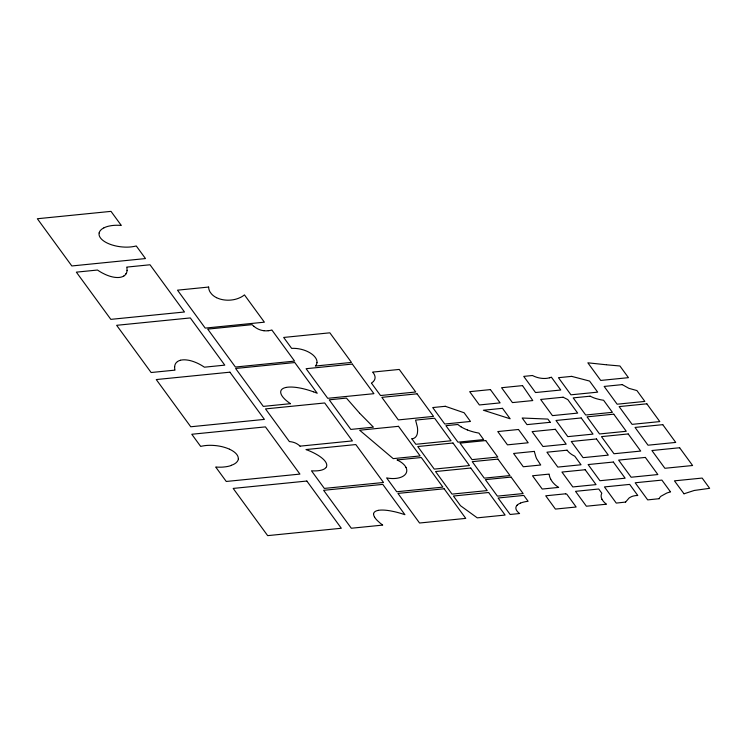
<?xml version="1.0" encoding="UTF-8"?>
<svg xmlns="http://www.w3.org/2000/svg" width="747" height="747" viewBox="0 0 747 747"><rect width="100%" height="100%" fill="white"/><g stroke="black" fill="none" stroke-linecap="round" stroke-linejoin="round"><path stroke-width="1.12" d="M127.055 270.395L127.009 268.817A35.408 19.235 13.3 0 0 126.701 267.109L150.016 264.774L184.49 311.985L110.827 319.361L76.353 272.151L97.502 270.031A38.62 20.972 13.3 0 0 102.236 272.944L104.617 274.14A23.932 12.998 13.3 0 0 110.089 276.287L111.462 276.661A15.622 8.478 13.3 0 0 114.599 277.296L114.973 277.342A13.539 7.358 13.3 0 0 115.243 277.37L115.99 277.445A12.055 6.546 13.3 0 0 118.838 277.473L119.52 277.408A12.26 6.658 13.3 0 0 123.769 276.026M174.649 366.749L174.677 368.318A33.634 18.273 13.3 0 0 175.013 370.129L151.127 372.52L116.644 325.309L190.308 317.933L224.782 365.143L204.417 367.188L202.297 365.825A33.391 18.133 13.3 0 0 197.068 363.033L196.405 362.753A26.761 14.529 13.3 0 0 195.901 362.538L194.537 361.987A19.721 10.71 13.3 0 0 188.795 360.287L187.488 360.082A12.447 6.76 13.3 0 0 180.372 360.259M238.265 458.798L238.265 458.163A15.332 8.329 13.3 0 0 237.649 455.885L237.275 455.222A15.089 8.198 13.3 0 0 235.361 452.953L234.661 452.337A17.396 9.45 13.3 0 0 230.636 449.769L229.525 449.227M99.155 232.952L99.043 234.287A15.622 8.488 13.3 0 0 99.64 236.556L100.023 237.257A15.463 8.404 13.3 0 0 102.703 240.226L103.525 240.851A17.788 9.664 13.3 0 0 106.494 242.682L107.605 243.223A21.467 11.663 13.3 0 0 112.48 245.081L114.674 245.688A27.191 14.772 13.3 0 0 122.377 246.958L124.73 247.108A30.02 16.303 13.3 0 0 132.135 246.771L134.058 246.454A28.143 15.285 13.3 0 0 136.253 245.931L145.488 258.574L71.824 265.96L37.35 218.74L111.004 211.364L121.285 225.435A28.834 15.659 13.3 0 0 118.801 225.277L116.495 225.258A29.273 15.902 13.3 0 0 111.564 225.631L109.51 225.986A27.023 14.679 13.3 0 0 105.448 227.163L103.936 227.844M126.14 273.645L126.514 272.898A25.015 13.586 13.3 0 0 127.046 270.395M126.168 273.607L126.196 273.561A16.527 8.983 13.3 0 1 124.319 275.69L123.834 276.007M517.148 505.196L516.765 505.626A13.063 7.096 13.3 0 0 516 507.054L515.925 507.437A11.522 6.256 13.3 0 0 516.289 509.799L516.569 510.322A13.297 7.218 13.3 0 0 517.848 511.975L518.39 512.507A16.257 8.833 13.3 0 0 519.613 513.525L510.136 514.478L498.1 497.997L523.815 495.42L528.101 501.284L526.43 501.517A30.113 16.359 13.3 0 0 521.789 502.61L520.5 503.095M177.469 361.604L178.057 361.231A13.465 7.311 13.3 0 1 178.29 361.1A12.484 6.779 13.3 0 1 180.4 360.287M231.495 465.39L229.731 465.96A28.928 15.715 13.3 0 1 225.249 466.847L223.222 467.062A30.496 16.565 13.3 0 1 220.664 467.183L218.357 467.164A30.169 16.387 13.3 0 1 215.706 467.015L226.257 481.47L299.921 474.093L265.437 426.882L191.783 434.259L200.663 446.426A29.292 15.911 13.3 0 1 202.895 445.94L204.986 445.623A31.271 16.985 13.3 0 1 212.316 445.352L214.678 445.511A28.143 15.285 13.3 0 1 222.41 446.771L224.763 447.434A21.859 11.877 13.3 0 1 229.534 449.227M286.064 387.45L286.941 387.291A17.498 9.506 13.3 0 1 289.836 387.058L291.535 387.049A29.871 16.229 13.3 0 1 299.183 387.898L301.461 388.328A49.535 26.911 13.3 0 1 313.432 391.811M378.234 510.378L377.496 510.537A9.506 5.164 13.3 0 0 373.547 514.188M268.266 330.734L269.406 330.566A18.61 10.103 13.3 0 0 271.852 329.969L294.589 361.109L235.417 367.038L207.713 329.11L252.112 324.656A22.83 12.4 13.3 0 0 252.916 325.477L253.803 326.29M208.628 287.053L177.506 290.172L205.201 328.101L264.382 322.181L244.446 294.888A36.622 19.889 13.3 0 1 240.683 297.325L238.554 298.268A29.366 15.948 13.3 0 1 233.185 299.762L231.71 299.967A21.467 11.663 13.3 0 1 227.051 300.182L225.501 300.07A14.893 8.086 13.3 0 1 220.421 299.155A13.325 7.237 13.3 0 1 217.302 298.016L216.565 297.67M290.452 403.679L263.308 406.396L235.613 368.467L294.785 362.538L317.214 393.249L313.451 391.792M300.051 446.146L352.388 440.907L324.693 402.969L265.512 408.898L289.388 441.589A11.364 6.172 13.3 0 1 291.769 441.916L292.497 442.075A9.935 5.397 13.3 0 1 294.804 442.794L295.476 443.064A12.41 6.742 13.3 0 1 300.014 446.155M606.517 364.797L587.852 362.809L600.728 380.438L628.442 377.665L619.917 365.983L607.022 364.844M467.351 429.927L465.661 429.217A24.259 13.175 13.3 0 1 460.983 426.789M460.992 426.78L459.872 426.042A18.731 10.178 13.3 0 1 457.892 424.483L445.894 425.678L457.939 442.168L483.654 439.591L478.92 433.101L476.128 432.56A32.009 17.386 13.3 0 1 467.351 429.936M359.737 413.315L373.425 427.153L350.829 429.422L329.212 399.813L346.421 398.086L359.531 413.091M411.849 438.806L415.855 444.288L451.057 440.767L434.586 418.199L415.584 420.103L417.34 426.985A71.497 38.835 13.3 0 1 417.629 430.543L417.442 432.896A31.57 17.144 13.3 0 1 416.658 435.51L416.49 435.79A15.771 8.562 13.3 0 1 415.015 437.583L414.734 437.77A7.918 4.295 13.3 0 1 411.877 438.834M374.639 517.251L374.182 516.401A14.146 7.685 13.3 0 1 373.64 514.711L373.612 514.207M602.035 499.351L602.017 499.304A19.329 10.495 13.3 0 0 604.183 502.217L604.883 502.899A19.329 10.495 13.3 0 0 606.471 504.206L586.386 506.223L575.517 491.339L598.739 489.005L601.821 493.225A18.759 10.187 13.3 0 0 601.718 498.669L602.063 499.388M550.735 479.238L549.997 477.613A33.951 18.442 13.3 0 1 549.194 474.102L532.518 475.774L542.219 489.052L558.653 487.408A22.896 12.438 13.3 0 1 554.638 484.317L553.144 482.758A30.076 16.341 13.3 0 1 550.735 479.238M405.985 467.445L406.359 468.313A18.591 10.094 13.3 0 1 406.751 471.086L406.629 471.852A19.189 10.421 13.3 0 1 403.091 476.222L402.231 476.698A19.515 10.598 13.3 0 1 394.276 478.519L392.866 478.547A19.151 10.402 13.3 0 1 388.095 478.155L386.61 477.893L396.722 491.75L442.915 487.119L421.299 457.519L397.021 459.947A18.358 9.972 13.3 0 1 398.478 460.656L399.701 461.338A18.161 9.87 13.3 0 1 403.109 463.812L403.968 464.643A18.358 9.972 13.3 0 1 406.051 467.501M517.12 505.177A18.442 10.019 13.3 0 1 520.519 503.114M374.602 517.251A27.032 14.688 13.3 0 0 378.29 521.425L380.167 523.124A51.879 28.181 13.3 0 0 382.725 525.094L351.314 528.241L323.619 490.303L382.791 484.383L404.911 514.674L401.092 513.46A57.342 31.15 13.3 0 0 394.612 511.732L391.083 511.004A30.571 16.602 13.3 0 0 383.93 510.098L382.408 510.061A15.93 8.656 13.3 0 0 378.225 510.36M326.178 467.379A13.353 7.255 13.3 0 0 326.224 463.084L326.019 462.617A19.655 10.673 13.3 0 0 323.638 459.564L322.76 458.733A30.562 16.602 13.3 0 0 317.699 455.082L315.281 453.69A45.044 24.464 13.3 0 0 305.99 449.554L355.815 444.558L383.519 482.487L324.338 488.417L311.48 470.806A26.836 14.576 13.3 0 0 317.961 470.75L319.371 470.545A17.853 9.702 13.3 0 0 322.34 469.854L322.499 469.788A13.735 7.461 13.3 0 0 325.832 467.771M290.471 403.669A38.424 20.869 13.3 0 1 285.055 399.43L283.944 398.282A24.035 13.054 13.3 0 1 281.386 394.761L281.161 394.201A16.285 8.843 13.3 0 1 280.704 392.399L280.704 391.858A12.372 6.723 13.3 0 1 281.189 390.205L281.507 389.747A11.037 5.995 13.3 0 1 283.057 388.487L283.673 388.179A12.774 6.938 13.3 0 1 286.073 387.45M268.257 330.716A12.232 6.648 13.3 0 1 263.952 330.734M263.952 330.716A10.467 5.687 13.3 0 1 261.039 330.146L260.32 329.931A12.932 7.022 13.3 0 1 253.924 326.262M216.537 297.689A14.8 8.04 13.3 0 1 211.373 293.748L210.019 291.937A25.379 13.782 13.3 0 1 208.665 287.063M238.48 458.891A20.832 11.317 13.3 0 1 231.355 465.269M174.667 366.749A23.446 12.736 13.3 0 1 175.564 363.612L176.049 362.949A15.976 8.675 13.3 0 1 177.469 361.604M99.146 232.952A18.507 10.056 13.3 0 1 100.509 230.384L101.041 229.815A22.653 12.307 13.3 0 1 103.833 227.9M316.98 362.64L316.868 363.294A18.488 10.038 13.3 0 1 315.365 366.039L351.473 362.426L329.857 332.817L283.664 337.448L291.647 348.382A19.048 10.346 13.3 0 1 303.702 350.007L305 350.464A18.843 10.234 13.3 0 1 309.762 352.715L310.827 353.378A18.638 10.122 13.3 0 1 313.563 355.516L314.282 356.244A18.442 10.019 13.3 0 1 316.467 359.503L316.737 360.259A18.395 9.991 13.3 0 1 316.98 362.64M659.125 498.707L647.686 499.892L635.183 482.767L661.898 480.097L670.545 491.937A39.964 21.71 13.3 0 0 666.763 493.057L660.908 496.279A20.29 11.018 13.3 0 0 659.778 497.511L659.125 498.707M625.584 502.077L616.266 503.086L604.454 486.923L629.674 484.401L637.789 495.513A12.204 6.63 13.3 0 0 635.333 495.644L633.353 496.027A16.369 8.889 13.3 0 0 631.327 496.736L629.749 497.567A22.531 12.232 13.3 0 0 629.077 498.016L625.584 502.077M373.435 381.484L372.837 382.044A19.441 10.561 13.3 0 1 371.408 383.052L380.522 395.527L415.734 392.007L399.253 369.438L372.613 372.109A17.508 9.515 13.3 0 1 373.295 372.902L373.808 373.621A17.741 9.636 13.3 0 1 373.407 381.465M684.009 493.786L674.448 480.844L702.161 478.071L709.65 488.323L694.252 490.462L684.009 493.786M549.428 377.805L548.494 378.029A16.089 8.74 13.3 0 1 544.89 378.458L543.713 378.458A14.128 7.675 13.3 0 1 540.996 378.234L539.857 378.057A14.473 7.862 13.3 0 1 535.898 376.992L534.833 376.581A16.415 8.917 13.3 0 1 532.48 375.508L523.731 376.385L535.534 392.548L560.754 390.018L551.361 377.151A18.88 10.253 13.3 0 1 549.428 377.805M229.927 372.183L156.263 379.56L190.746 426.77L264.401 419.394L229.927 372.183M352.304 364.069L306.111 368.701L327.728 398.31L373.92 393.678L352.304 364.069M571.67 376.367L558.448 377.693L570.951 394.818L597.675 392.147L589.579 381.063L571.67 376.367M417.059 393.818L381.848 397.348L398.328 419.917L433.54 416.387L417.059 393.818M522.527 385.611L501.582 387.712L512.451 402.596L532.779 400.56L522.527 385.611M490.415 389.598L469.686 391.671L479.387 404.958L500.117 402.885L490.415 389.598M622.27 384.621L604.155 386.432L617.134 404.202L644.848 401.419L636.92 390.569L628.899 388.337L622.27 384.621M445.287 406.293L432.718 407.554L444.764 424.035L470.479 421.457L464.13 412.764L445.287 406.293M563.107 397.208L540.651 399.458L552.453 415.621L577.674 413.1L567.804 399.58L563.107 397.208M590.139 396.19L573.192 397.89L585.695 415.015L612.419 412.335L603.576 400.233A26.061 14.156 13.3 0 1 600.084 399.636L596.713 398.786A22.345 12.139 13.3 0 1 593.267 397.619L590.139 396.19M502.507 408.32L483.384 410.234L510.145 418.778L502.507 408.32M398.515 426.322L359.652 430.216L393.221 458.63L420.141 455.931L398.515 426.322M646.837 403.819L619.123 406.601L632.093 424.361L659.806 421.588L646.837 403.819M613.754 414.165L587.03 416.845L599.542 433.96L626.257 431.29L613.754 414.165M581.213 417.947L555.992 420.468L567.804 436.64L593.015 434.11L581.213 417.947M550.222 422.298L526.999 424.623L522.172 418.012L547.878 419.086L550.222 422.298M518.493 429.488L497.763 431.561L507.465 444.848L528.194 442.775L518.493 429.488M555.329 429.301L532.107 431.626L542.976 446.51L566.198 444.185L555.329 429.301M452.981 443.008L417.769 446.538L434.25 469.107L469.461 465.577L452.981 443.008M485.727 440.562L460.012 443.139L472.048 459.629L497.773 457.052L485.727 440.562M662.766 424.66L635.043 427.433L648.022 445.203L675.736 442.429L662.766 424.66M628.199 433.942L601.475 436.622L613.987 453.746L640.702 451.067L628.199 433.942M596.498 438.965L571.278 441.496L583.08 457.659L608.301 455.128L596.498 438.965M534.301 451.393L513.581 453.466L523.283 466.754L540.716 465.007L536.607 458.658A47.827 25.977 13.3 0 1 535.487 455.483L534.301 451.393M567.066 450.189L546.935 452.206L557.804 467.09L581.026 464.765L574.788 456.221L572.389 454.904A19.273 10.467 13.3 0 1 568.495 451.851L567.066 450.189M497.96 459.097L472.244 461.665L484.28 478.155L509.996 475.578L497.96 459.097M306.84 481.04L233.176 488.426L267.659 535.636L341.314 528.26L306.84 481.04M470.759 468.024L435.548 471.544L452.028 494.112L487.231 490.583L470.759 468.024M679.621 447.742L651.907 450.525L664.877 468.285L692.6 465.512L679.621 447.742M645.343 457.425L618.628 460.105L631.131 477.23L657.855 474.55L645.343 457.425M613.343 462.038L588.122 464.559L599.934 480.723L625.146 478.201L613.343 462.038M511.088 477.072L485.373 479.649L497.409 496.139L523.133 493.562L511.088 477.072M585.172 469.732L561.949 472.057L572.818 486.941L596.041 484.616L585.172 469.732M444.129 488.781L397.936 493.403L419.562 523.012L465.755 518.39L444.129 488.781M488.631 492.497L453.42 496.017L460.507 505.719L477.249 517.848L505.112 515.057L488.631 492.497M565.61 493.804L545.73 495.803L555.423 509.081L576.152 507.008L566.786 494.187L565.61 493.804"/></g></svg>
